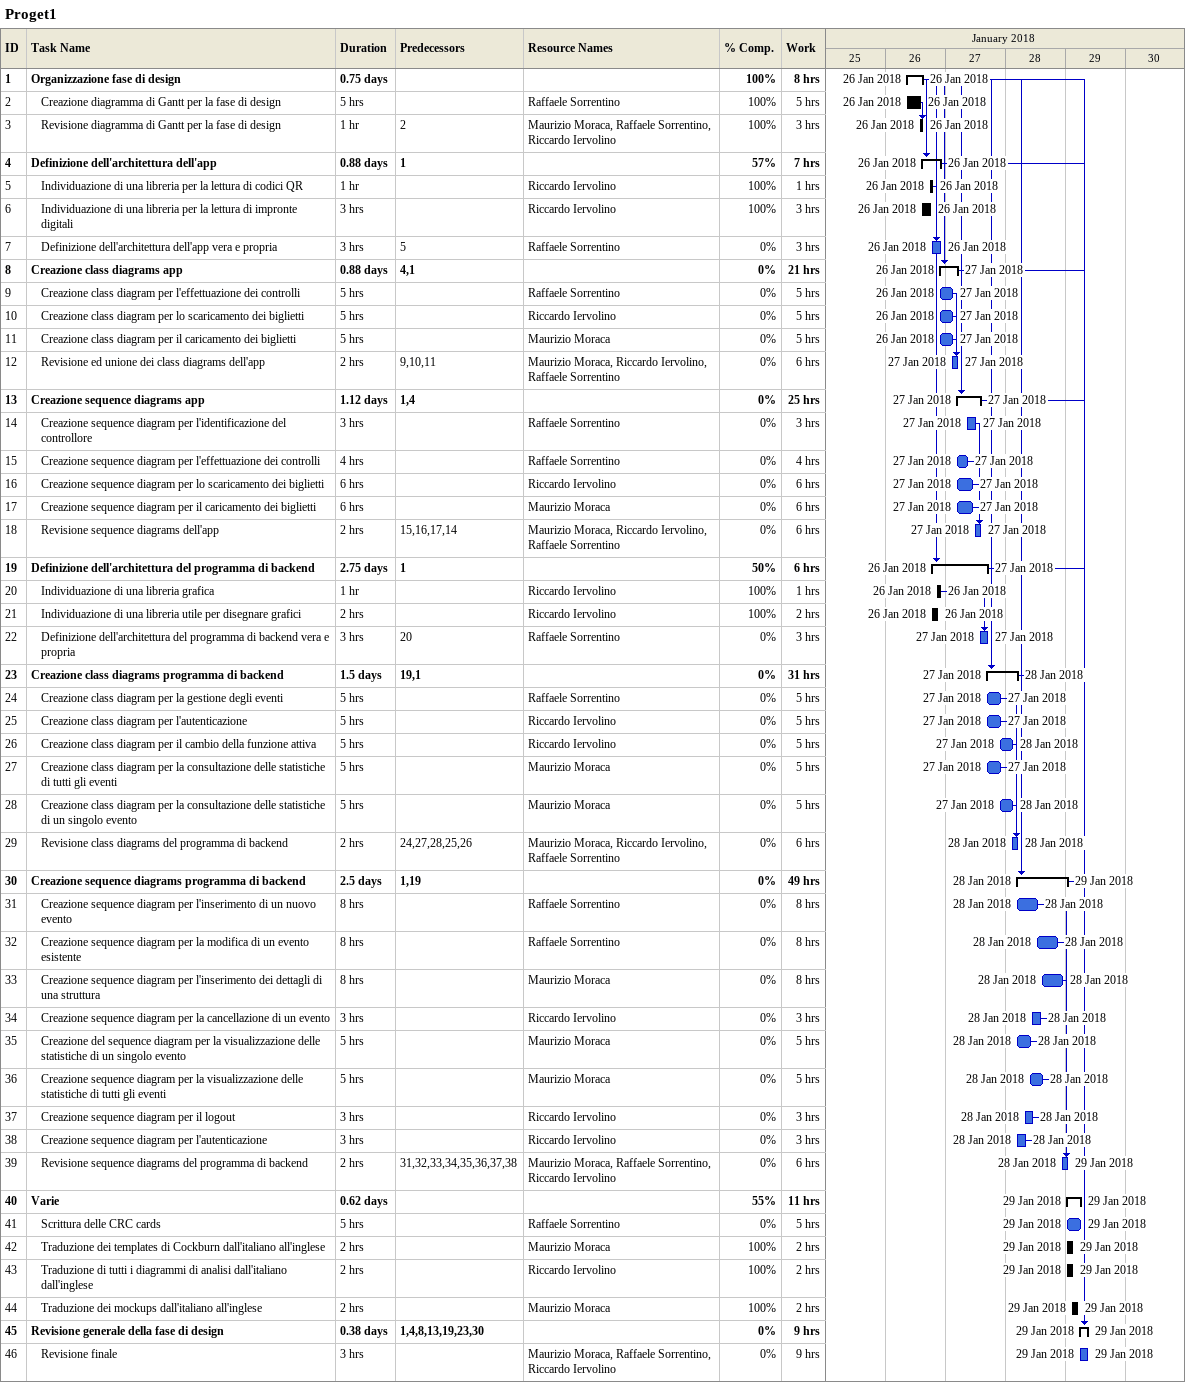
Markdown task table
Proget1

| ID | Level | Task | Duration | Start | Finish | Predecessors | Resources | % complete | Work (h) |
|---|---|---|---|---|---|---|---|---|---|
| 1 | 1 | **Organizzazione fase di design** | 0.75d | 2018-01-26 | 2018-01-26 |  |  | 100 | 8 |
| 2 | 2 | Creazione diagramma di Gantt per la fase di design | 5h | 2018-01-26 | 2018-01-26 |  | Raffaele Sorrentino | 100 | 5 |
| 3 | 2 | Revisione diagramma di Gantt per la fase di design | 1h | 2018-01-26 | 2018-01-26 | 2 | Maurizio Moraca, Raffaele Sorrentino, Riccardo Iervolino | 100 | 3 |
| 4 | 1 | **Definizione dell'architettura dell'app** | 0.88d | 2018-01-26 | 2018-01-26 | 1 |  | 57 | 7 |
| 5 | 2 | Individuazione di una libreria per la lettura di codici QR | 1h | 2018-01-26 | 2018-01-26 |  | Riccardo Iervolino | 100 | 1 |
| 6 | 2 | Individuazione di una libreria per la lettura di impronte digitali | 3h | 2018-01-26 | 2018-01-26 |  | Riccardo Iervolino | 100 | 3 |
| 7 | 2 | Definizione dell'architettura dell'app vera e propria | 3h | 2018-01-26 | 2018-01-26 | 5 | Raffaele Sorrentino | 0 | 3 |
| 8 | 1 | **Creazione class diagrams app** | 0.88d | 2018-01-26 | 2018-01-27 | 4, 1 |  | 0 | 21 |
| 9 | 2 | Creazione class diagram per l'effettuazione dei controlli | 5h | 2018-01-26 | 2018-01-27 |  | Raffaele Sorrentino | 0 | 5 |
| 10 | 2 | Creazione class diagram per lo scaricamento dei biglietti | 5h | 2018-01-26 | 2018-01-27 |  | Riccardo Iervolino | 0 | 5 |
| 11 | 2 | Creazione class diagram per il caricamento dei biglietti | 5h | 2018-01-26 | 2018-01-27 |  | Maurizio Moraca | 0 | 5 |
| 12 | 2 | Revisione ed unione dei class diagrams dell'app | 2h | 2018-01-27 | 2018-01-27 | 9, 10, 11 | Maurizio Moraca, Riccardo Iervolino, Raffaele Sorrentino | 0 | 6 |
| 13 | 1 | **Creazione sequence diagrams app** | 1.12d | 2018-01-27 | 2018-01-27 | 1, 4 |  | 0 | 25 |
| 14 | 2 | Creazione sequence diagram per l'identificazione del controllore | 3h | 2018-01-27 | 2018-01-27 |  | Raffaele Sorrentino | 0 | 3 |
| 15 | 2 | Creazione sequence diagram per l'effettuazione dei controlli | 4h | 2018-01-27 | 2018-01-27 |  | Raffaele Sorrentino | 0 | 4 |
| 16 | 2 | Creazione sequence diagram per lo scaricamento dei biglietti | 6h | 2018-01-27 | 2018-01-27 |  | Riccardo Iervolino | 0 | 6 |
| 17 | 2 | Creazione sequence diagram per il caricamento dei biglietti | 6h | 2018-01-27 | 2018-01-27 |  | Maurizio Moraca | 0 | 6 |
| 18 | 2 | Revisione sequence diagrams dell'app | 2h | 2018-01-27 | 2018-01-27 | 15, 16, 17, 14 | Maurizio Moraca, Riccardo Iervolino, Raffaele Sorrentino | 0 | 6 |
| 19 | 1 | **Definizione dell'architettura del programma di backend** | 2.75d | 2018-01-26 | 2018-01-27 | 1 |  | 50 | 6 |
| 20 | 2 | Individuazione di una libreria grafica | 1h | 2018-01-26 | 2018-01-26 |  | Riccardo Iervolino | 100 | 1 |
| 21 | 2 | Individuazione di una libreria utile per disegnare grafici | 2h | 2018-01-26 | 2018-01-26 |  | Riccardo Iervolino | 100 | 2 |
| 22 | 2 | Definizione dell'architettura del programma di backend vera e propria | 3h | 2018-01-27 | 2018-01-27 | 20 | Raffaele Sorrentino | 0 | 3 |
| 23 | 1 | **Creazione class diagrams programma di backend** | 1.5d | 2018-01-27 | 2018-01-28 | 19, 1 |  | 0 | 31 |
| 24 | 2 | Creazione class diagram per la gestione degli eventi | 5h | 2018-01-27 | 2018-01-27 |  | Raffaele Sorrentino | 0 | 5 |
| 25 | 2 | Creazione class diagram per l'autenticazione | 5h | 2018-01-27 | 2018-01-27 |  | Riccardo Iervolino | 0 | 5 |
| 26 | 2 | Creazione class diagram per il cambio della funzione attiva | 5h | 2018-01-27 | 2018-01-28 |  | Riccardo Iervolino | 0 | 5 |
| 27 | 2 | Creazione class diagram per la consultazione delle statistiche di tutti gli eventi | 5h | 2018-01-27 | 2018-01-27 |  | Maurizio Moraca | 0 | 5 |
| 28 | 2 | Creazione class diagram per la consultazione delle statistiche di un singolo evento | 5h | 2018-01-27 | 2018-01-28 |  | Maurizio Moraca | 0 | 5 |
| 29 | 2 | Revisione class diagrams del programma di backend | 2h | 2018-01-28 | 2018-01-28 | 24, 27, 28, 25, 26 | Maurizio Moraca, Riccardo Iervolino, Raffaele Sorrentino | 0 | 6 |
| 30 | 1 | **Creazione sequence diagrams programma di backend** | 2.5d | 2018-01-28 | 2018-01-29 | 1, 19 |  | 0 | 49 |
| 31 | 2 | Creazione sequence diagram per l'inserimento di un nuovo evento | 8h | 2018-01-28 | 2018-01-28 |  | Raffaele Sorrentino | 0 | 8 |
| 32 | 2 | Creazione sequence diagram per la modifica di un evento esistente | 8h | 2018-01-28 | 2018-01-28 |  | Raffaele Sorrentino | 0 | 8 |
| 33 | 2 | Creazione sequence diagram per l'inserimento dei dettagli di una struttura | 8h | 2018-01-28 | 2018-01-28 |  | Maurizio Moraca | 0 | 8 |
| 34 | 2 | Creazione sequence diagram per la cancellazione di un evento | 3h | 2018-01-28 | 2018-01-28 |  | Riccardo Iervolino | 0 | 3 |
| 35 | 2 | Creazione del sequence diagram per la visualizzazione delle statistiche di un singolo evento | 5h | 2018-01-28 | 2018-01-28 |  | Maurizio Moraca | 0 | 5 |
| 36 | 2 | Creazione sequence diagram per la visualizzazione delle statistiche di tutti gli eventi | 5h | 2018-01-28 | 2018-01-28 |  | Maurizio Moraca | 0 | 5 |
| 37 | 2 | Creazione sequence diagram per il logout | 3h | 2018-01-28 | 2018-01-28 |  | Riccardo Iervolino | 0 | 3 |
| 38 | 2 | Creazione sequence diagram per l'autenticazione | 3h | 2018-01-28 | 2018-01-28 |  | Riccardo Iervolino | 0 | 3 |
| 39 | 2 | Revisione sequence diagrams del programma di backend | 2h | 2018-01-28 | 2018-01-29 | 31, 32, 33, 34, 35, 36, 37, 38 | Maurizio Moraca, Raffaele Sorrentino, Riccardo Iervolino | 0 | 6 |
| 40 | 1 | **Varie** | 0.62d | 2018-01-29 | 2018-01-29 |  |  | 55 | 11 |
| 41 | 2 | Scrittura delle CRC cards | 5h | 2018-01-29 | 2018-01-29 |  | Raffaele Sorrentino | 0 | 5 |
| 42 | 2 | Traduzione dei templates di Cockburn dall'italiano all'inglese | 2h | 2018-01-29 | 2018-01-29 |  | Maurizio Moraca | 100 | 2 |
| 43 | 2 | Traduzione di tutti i diagrammi di analisi dall'italiano dall'inglese | 2h | 2018-01-29 | 2018-01-29 |  | Riccardo Iervolino | 100 | 2 |
| 44 | 2 | Traduzione dei mockups dall'italiano all'inglese | 2h | 2018-01-29 | 2018-01-29 |  | Maurizio Moraca | 100 | 2 |
| 45 | 1 | **Revisione generale della fase di design** | 0.38d | 2018-01-29 | 2018-01-29 | 1, 4, 8, 13, 19, 23, 30 |  | 0 | 9 |
| 46 | 2 | Revisione finale | 3h | 2018-01-29 | 2018-01-29 |  | Maurizio Moraca, Raffaele Sorrentino, Riccardo Iervolino | 0 | 9 |
